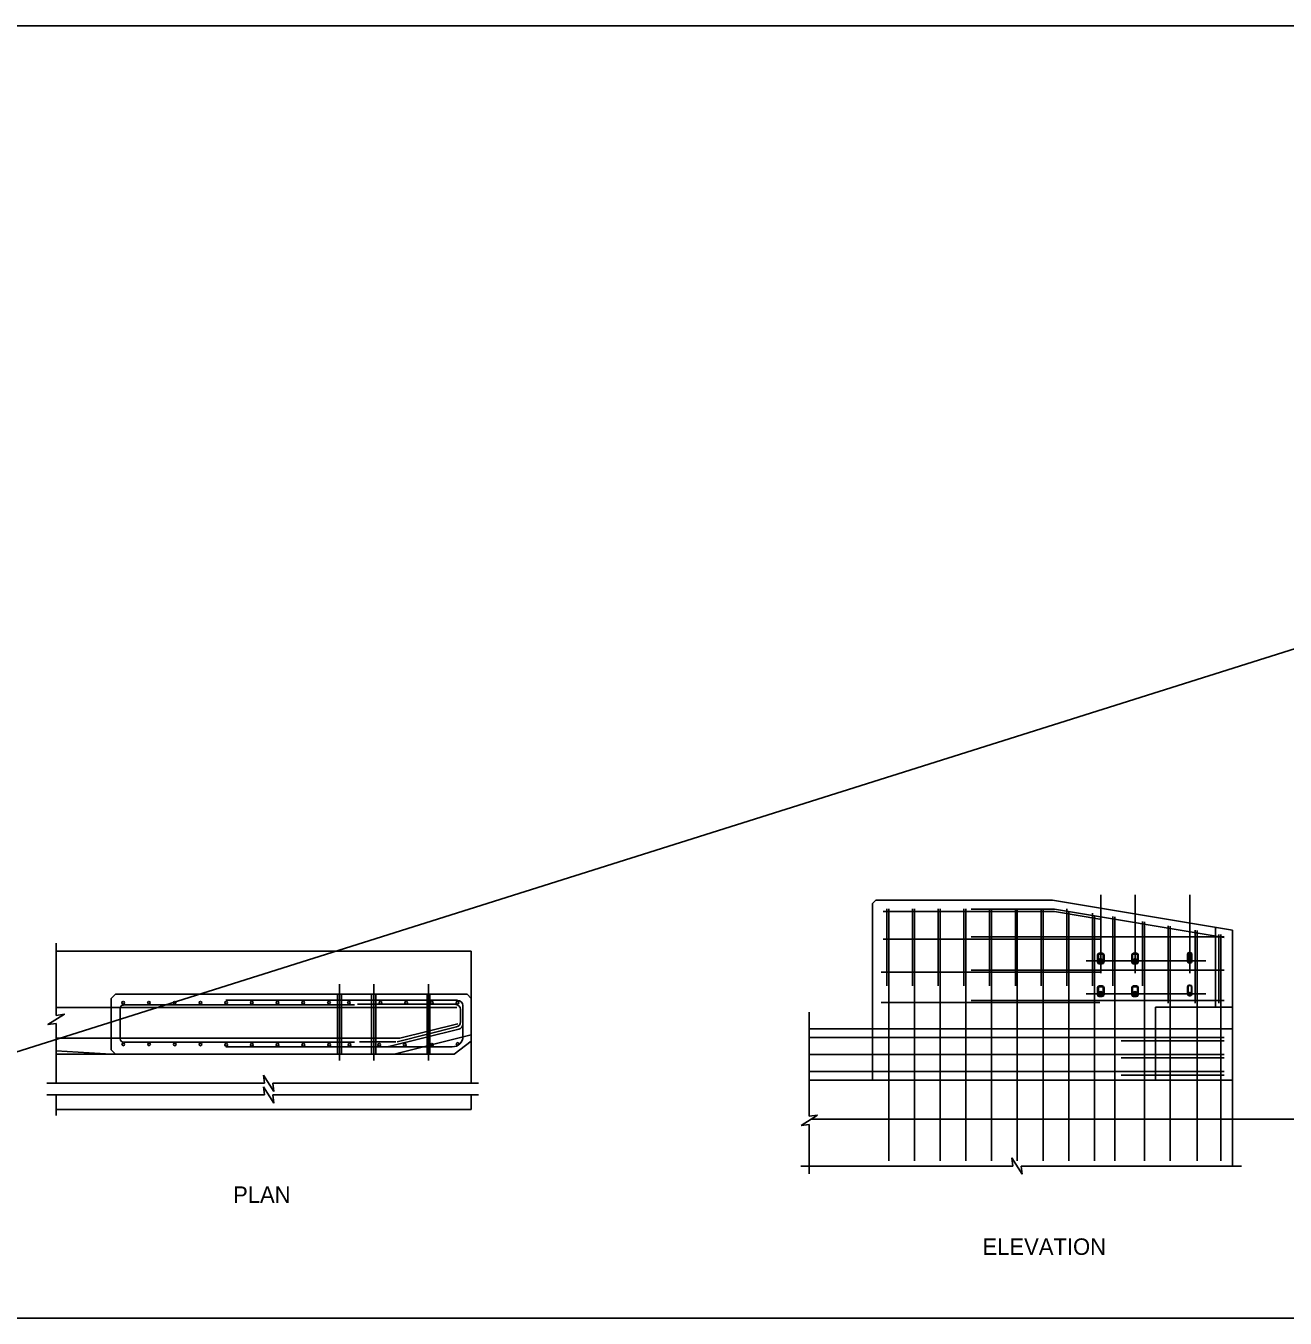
# Model space of a CAD drawing. Extents: x -815.1 to -729.9, y 412.9 to 478.6.
# Drawn here: x -792.95 to -768.47, y 453.45 to 478.57 of the extents above; entities that cross this region are included whole.
import ezdxf

# ---------------------------------------------------------------- set-up
doc = ezdxf.new("R2010")
doc.units = 0
for name, color, linetype in [('60 Nongeo Data', 7, 'Continuous'), ('str_Center-Line-A', 7, 'Continuous'), ('str_Concrete-A', 7, 'Continuous'), ('str_Concrete-B', 7, 'Continuous'), ('str_Existing-Steel-H', 7, 'Continuous'), ('str_Grades-A', 7, 'Continuous'), ('str_Prestressed-Components-A', 7, 'Continuous'), ('str_Reinforcement-B', 7, 'Continuous'), ('str_Reinforcement-C', 7, 'Continuous'), ('str_Reinforcement-F', 7, 'Continuous'), ('str_Structural-Steel-A', 7, 'Continuous'), ('str_Text-A', 7, 'Continuous')]:
    doc.layers.add(name, color=color, linetype=linetype)

msp = doc.modelspace()

# ---------------------------------------------------------------- linework, layer by layer
at = {"layer": '60 Nongeo Data'}
msp.add_line((-809.536, 453.445), (-729.905, 478.567), dxfattribs=at)
msp.add_lwpolyline([(-809.536, 478.567), (-729.905, 478.567), (-729.905, 453.445), (-809.536, 453.445)], close=True, dxfattribs=at)
at = {"layer": 'str_Center-Line-A'}
for p, q in [((-772.05, 460.153), (-772.05, 461.673)), ((-771.383, 460.153), (-771.383, 461.673)), ((-770.321, 460.153), (-770.321, 461.673)), ((-770.006, 460.389), (-772.331, 460.389)), ((-786.85, 458.457), (-786.85, 459.937)), ((-786.183, 458.457), (-786.183, 459.937)), ((-785.121, 458.457), (-785.121, 459.937)), ((-770.009, 459.753), (-772.331, 459.753))]:
    msp.add_line(p, q, dxfattribs=at)
at = {"layer": 'str_Concrete-A'}
for p, q in [((-776.487, 461.509), (-776.425, 461.571)), ((-776.487, 458.071), (-776.487, 461.509)), ((-772.989, 461.571), (-776.425, 461.571)), ((-769.487, 460.988), (-772.989, 461.571)), ((-769.821, 459.488), (-769.821, 461.043)), ((-769.487, 456.402), (-769.487, 460.988)), ((-792.357, 459.332), (-792.357, 460.735)), ((-792.357, 460.577), (-784.287, 460.577)), ((-784.287, 458.012), (-784.287, 460.577)), ((-791.287, 459.66), (-791.204, 459.743)), ((-791.204, 459.743), (-784.371, 459.743)), ((-784.371, 459.743), (-784.287, 459.66)), ((-791.287, 458.66), (-791.287, 459.66)), ((-770.987, 458.071), (-770.987, 459.488)), ((-769.487, 459.488), (-770.987, 459.488)), ((-777.717, 459.392), (-777.717, 457.372)), ((-792.357, 458.012), (-792.357, 459.172)), ((-776.487, 459.071), (-777.717, 459.071)), ((-769.487, 459.071), (-776.487, 459.071)), ((-785.787, 458.577), (-784.287, 458.952)), ((-784.62, 458.577), (-784.287, 458.827)), ((-792.357, 458.644), (-791.287, 458.577)), ((-792.357, 458.577), (-784.62, 458.577)), ((-791.287, 458.66), (-791.204, 458.577)), ((-792.537, 458.012), (-788.306, 458.012)), ((-788.326, 458.172), (-788.126, 457.852)), ((-788.306, 458.012), (-788.326, 458.172)), ((-788.146, 458.012), (-784.149, 458.012)), ((-788.126, 457.852), (-788.146, 458.012)), ((-769.487, 458.071), (-777.717, 458.071)), ((-792.537, 457.785), (-788.306, 457.785)), ((-792.357, 457.385), (-792.357, 457.785)), ((-788.326, 457.945), (-788.126, 457.625)), ((-788.306, 457.785), (-788.326, 457.945)), ((-788.146, 457.785), (-784.149, 457.785)), ((-788.126, 457.625), (-788.146, 457.785)), ((-784.287, 457.502), (-784.287, 457.785)), ((-792.357, 457.502), (-784.287, 457.502)), ((-777.877, 457.192), (-777.557, 457.392)), ((-777.557, 457.392), (-777.717, 457.372)), ((-777.717, 457.212), (-777.877, 457.192)), ((-777.717, 457.212), (-777.717, 456.253)), ((-773.778, 456.562), (-773.578, 456.242)), ((-773.758, 456.402), (-773.778, 456.562)), ((-773.758, 456.402), (-777.88, 456.402)), ((-769.317, 456.402), (-773.598, 456.402)), ((-773.578, 456.242), (-773.598, 456.402))]:
    msp.add_line(p, q, dxfattribs=at)
msp.add_lwpolyline([(-792.357, 459.332), (-792.197, 459.352), (-792.517, 459.152), (-792.357, 459.172)], dxfattribs=at)
at = {"layer": 'str_Concrete-B'}
msp.add_line((-769.487, 457.312), (-777.685, 457.312), dxfattribs=at)
at = {"layer": 'str_Existing-Steel-H'}
for p, q in [((-772.112, 460.364), (-772.112, 460.508)), ((-772.097, 460.364), (-772.097, 460.508)), ((-772.08, 460.54), (-772.02, 460.54)), ((-772.08, 460.524), (-772.02, 460.524)), ((-772.003, 460.508), (-772.003, 460.364)), ((-771.987, 460.508), (-771.987, 460.364)), ((-771.446, 460.364), (-771.446, 460.508)), ((-771.43, 460.364), (-771.43, 460.508)), ((-771.413, 460.54), (-771.353, 460.54)), ((-771.413, 460.524), (-771.353, 460.524)), ((-771.336, 460.508), (-771.336, 460.364)), ((-771.321, 460.508), (-771.321, 460.364)), ((-770.362, 460.379), (-770.362, 460.523)), ((-770.352, 460.379), (-770.352, 460.523)), ((-770.33, 460.555), (-770.311, 460.555)), ((-770.33, 460.545), (-770.311, 460.545)), ((-770.289, 460.523), (-770.289, 460.379)), ((-770.279, 460.523), (-770.279, 460.379)), ((-772.02, 460.347), (-772.08, 460.347)), ((-772.02, 460.332), (-772.08, 460.332)), ((-771.353, 460.347), (-771.413, 460.347)), ((-771.353, 460.332), (-771.413, 460.332)), ((-770.311, 460.358), (-770.33, 460.358)), ((-770.311, 460.347), (-770.33, 460.347)), ((-772.112, 459.728), (-772.112, 459.872)), ((-772.097, 459.728), (-772.097, 459.872)), ((-772.08, 459.904), (-772.02, 459.904)), ((-772.08, 459.889), (-772.02, 459.889)), ((-772.003, 459.872), (-772.003, 459.728)), ((-771.987, 459.872), (-771.987, 459.728)), ((-771.446, 459.728), (-771.446, 459.872)), ((-771.43, 459.728), (-771.43, 459.872)), ((-771.413, 459.904), (-771.353, 459.904)), ((-771.413, 459.889), (-771.353, 459.889)), ((-771.336, 459.872), (-771.336, 459.728)), ((-771.321, 459.872), (-771.321, 459.728)), ((-770.362, 459.744), (-770.362, 459.888)), ((-770.352, 459.744), (-770.352, 459.888)), ((-770.33, 459.92), (-770.311, 459.92)), ((-770.33, 459.91), (-770.311, 459.91)), ((-770.289, 459.888), (-770.289, 459.744)), ((-770.279, 459.888), (-770.279, 459.744)), ((-772.02, 459.712), (-772.08, 459.712)), ((-772.02, 459.696), (-772.08, 459.696)), ((-771.353, 459.712), (-771.413, 459.712)), ((-771.353, 459.696), (-771.413, 459.696)), ((-770.311, 459.722), (-770.33, 459.722)), ((-770.311, 459.712), (-770.33, 459.712))]:
    msp.add_line(p, q, dxfattribs=at)
for centre, radius, start, end in [((-772.08, 460.508), 0.0322, 90, 180), ((-772.08, 460.508), 0.0166, 90, 180), ((-772.02, 460.508), 0.0322, 0, 90), ((-772.02, 460.508), 0.0166, 360, 90), ((-771.413, 460.508), 0.0322, 90, 180), ((-771.413, 460.508), 0.0166, 90, 180), ((-771.353, 460.508), 0.0322, 0, 90), ((-771.353, 460.508), 0.0166, 360, 90), ((-770.33, 460.523), 0.0322, 90, 180), ((-770.33, 460.523), 0.0218, 90, 180), ((-770.311, 460.523), 0.0322, 0, 90), ((-770.311, 460.523), 0.0218, 360, 90), ((-772.08, 460.364), 0.0322, 180, 270), ((-772.08, 460.364), 0.0166, 180, 270), ((-772.02, 460.364), 0.0166, 270, 0), ((-772.02, 460.364), 0.0322, 270, 360), ((-771.413, 460.364), 0.0322, 180, 270), ((-771.413, 460.364), 0.0166, 180, 270), ((-771.353, 460.364), 0.0166, 270, 0), ((-771.353, 460.364), 0.0322, 270, 360), ((-770.33, 460.379), 0.0322, 180, 270), ((-770.33, 460.379), 0.0218, 180, 270), ((-770.311, 460.379), 0.0218, 270, 0), ((-770.311, 460.379), 0.0322, 270, 360), ((-772.08, 459.872), 0.0322, 90, 180), ((-772.08, 459.728), 0.0322, 180, 270), ((-772.08, 459.872), 0.0166, 90, 180), ((-772.08, 459.728), 0.0166, 180, 270), ((-772.02, 459.872), 0.0322, 0, 90), ((-772.02, 459.872), 0.0166, 360, 90), ((-772.02, 459.728), 0.0166, 270, 0), ((-772.02, 459.728), 0.0322, 270, 360), ((-771.413, 459.872), 0.0322, 90, 180), ((-771.413, 459.728), 0.0322, 180, 270), ((-771.413, 459.872), 0.0166, 90, 180), ((-771.413, 459.728), 0.0166, 180, 270), ((-771.353, 459.872), 0.0322, 0, 90), ((-771.353, 459.872), 0.0166, 360, 90), ((-771.353, 459.728), 0.0166, 270, 0), ((-771.353, 459.728), 0.0322, 270, 360), ((-770.33, 459.888), 0.0322, 90, 180), ((-770.33, 459.744), 0.0322, 180, 270), ((-770.33, 459.888), 0.0218, 90, 180), ((-770.33, 459.744), 0.0218, 180, 270), ((-770.311, 459.888), 0.0322, 0, 90), ((-770.311, 459.888), 0.0218, 360, 90), ((-770.311, 459.744), 0.0218, 270, 0), ((-770.311, 459.744), 0.0322, 270, 360)]:
    msp.add_arc(centre, radius, start, end, dxfattribs=at)
at = {"layer": 'str_Grades-A'}
msp.add_line((-769.487, 457.312), (-767.038, 457.312), dxfattribs=at)
at = {"layer": 'str_Prestressed-Components-A'}
for p, q in [((-772.947, 461.395), (-774.571, 461.395)), ((-769.654, 460.847), (-772.947, 461.395)), ((-769.654, 460.855), (-774.571, 460.855)), ((-769.654, 460.213), (-774.571, 460.213)), ((-769.654, 459.623), (-774.571, 459.623))]:
    msp.add_line(p, q, dxfattribs=at)
at = {"layer": 'str_Reinforcement-B'}
for p, q in [((-772.95, 461.35), (-776.282, 461.35)), ((-772.07, 461.203), (-772.95, 461.35)), ((-772.07, 460.81), (-776.282, 460.81)), ((-772.07, 460.171), (-776.321, 460.171)), ((-772.07, 459.58), (-776.321, 459.58)), ((-769.654, 458.838), (-771.654, 458.838)), ((-769.654, 458.505), (-771.654, 458.505)), ((-769.654, 458.171), (-771.654, 458.171))]:
    msp.add_line(p, q, dxfattribs=at)
at = {"layer": 'str_Reinforcement-C'}
for p, q in [((-776.21, 461.404), (-776.21, 459.904)), ((-775.71, 461.404), (-775.71, 459.904)), ((-775.21, 461.404), (-775.21, 459.904)), ((-774.71, 461.404), (-774.71, 459.904)), ((-774.21, 461.404), (-774.21, 459.904)), ((-773.71, 461.404), (-773.71, 459.904)), ((-773.21, 461.404), (-773.21, 459.904)), ((-772.71, 461.404), (-772.71, 459.904)), ((-772.21, 461.319), (-772.21, 459.904)), ((-771.814, 461.253), (-771.814, 459.904)), ((-771.237, 461.156), (-771.237, 459.904)), ((-770.738, 461.073), (-770.738, 459.571)), ((-770.212, 460.986), (-770.212, 459.571)), ((-769.752, 460.904), (-769.752, 459.57))]:
    msp.add_line(p, q, dxfattribs=at)
at = {"layer": 'str_Reinforcement-F'}
for p, q in [((-792.357, 459.486), (-784.571, 459.486)), ((-784.547, 459.168), (-785.679, 458.885)), ((-785.679, 458.885), (-792.357, 458.885))]:
    msp.add_line(p, q, dxfattribs=at)
at = {"layer": 'str_Structural-Steel-A'}
for p, q in [((-786.892, 458.577), (-786.892, 459.743)), ((-786.808, 458.577), (-786.808, 459.743)), ((-786.225, 458.577), (-786.225, 459.743)), ((-786.141, 458.577), (-786.141, 459.743)), ((-785.147, 458.577), (-785.147, 459.743)), ((-785.095, 458.577), (-785.095, 459.743))]:
    msp.add_line(p, q, dxfattribs=at)
for centre, radius in [((-772.05, 460.389), 0.0417), ((-771.383, 460.389), 0.0417), ((-770.321, 460.389), 0.026), ((-772.05, 459.753), 0.0417), ((-771.383, 459.753), 0.0417), ((-770.321, 459.753), 0.026)]:
    msp.add_circle(centre, radius, dxfattribs=at)
at = {"layer": 'str_Text-A'}
for p, q in [((-776.173, 461.404), (-776.173, 456.506)), ((-775.673, 461.404), (-775.673, 456.506)), ((-775.173, 461.404), (-775.173, 456.506)), ((-774.673, 461.404), (-774.673, 456.506)), ((-774.173, 461.404), (-774.173, 456.506)), ((-773.673, 461.404), (-773.673, 456.506)), ((-773.173, 461.404), (-773.173, 456.506)), ((-772.673, 461.35), (-772.673, 456.506)), ((-772.173, 461.266), (-772.173, 456.506)), ((-771.777, 461.247), (-771.777, 456.506)), ((-771.199, 461.15), (-771.199, 456.506)), ((-770.701, 461.067), (-770.701, 456.506)), ((-770.175, 460.98), (-770.175, 456.506)), ((-769.715, 460.903), (-769.715, 456.506)), ((-786.56, 459.533), (-791.05, 459.533)), ((-784.555, 459.624), (-789.06, 459.624)), ((-786.499, 459.548), (-784.602, 459.548)), ((-784.452, 458.926), (-784.452, 459.52)), ((-791.116, 459.467), (-791.116, 458.878)), ((-784.497, 459.443), (-784.497, 459.207)), ((-785.89, 458.723), (-784.53, 459.063)), ((-784.576, 459.106), (-785.728, 458.818)), ((-791.05, 458.813), (-786.56, 458.813)), ((-785.753, 458.815), (-786.461, 458.815)), ((-769.654, 458.904), (-777.717, 458.904)), ((-789.06, 458.72), (-784.658, 458.72)), ((-769.654, 458.571), (-777.717, 458.571)), ((-769.654, 458.238), (-777.717, 458.238))]:
    msp.add_line(p, q, dxfattribs=at)
for centre, radius in [((-772.05, 460.389), 0.0334), ((-772.05, 460.389), 0.025), ((-772.05, 460.389), 0.0167), ((-772.05, 460.389), 0.00837), ((-772.05, 460.389), 0.0000333), ((-771.383, 460.389), 0.0334), ((-771.383, 460.389), 0.025), ((-771.383, 460.389), 0.0167), ((-771.383, 460.389), 0.00837), ((-771.383, 460.389), 0.0000333), ((-770.321, 460.389), 0.0177), ((-770.321, 460.389), 0.00937), ((-770.321, 460.389), 0.00104), ((-772.05, 459.753), 0.0334), ((-772.05, 459.753), 0.025), ((-772.05, 459.753), 0.0167), ((-772.05, 459.753), 0.00837), ((-772.05, 459.753), 0.0000333), ((-771.383, 459.753), 0.0417), ((-771.383, 459.753), 0.0334), ((-771.383, 459.753), 0.025), ((-771.383, 459.753), 0.0167), ((-771.383, 459.753), 0.00837), ((-771.383, 459.753), 0.0000333), ((-770.321, 459.753), 0.0177), ((-770.321, 459.753), 0.00937), ((-770.321, 459.753), 0.00104), ((-791.054, 459.578), 0.0261), ((-790.554, 459.578), 0.0261), ((-790.054, 459.578), 0.0261), ((-789.554, 459.578), 0.0261), ((-789.054, 459.578), 0.0261), ((-788.554, 459.578), 0.0261), ((-788.054, 459.578), 0.0261), ((-787.554, 459.578), 0.0261), ((-787.054, 459.578), 0.0261), ((-786.666, 459.578), 0.0261), ((-786.054, 459.578), 0.0261), ((-785.554, 459.578), 0.0261), ((-785.054, 459.578), 0.0261), ((-784.554, 459.578), 0.0261), ((-791.053, 458.768), 0.0261), ((-790.553, 458.768), 0.0261), ((-790.053, 458.768), 0.0261), ((-789.553, 458.768), 0.0261), ((-789.053, 458.759), 0.0261), ((-788.553, 458.759), 0.0261), ((-788.053, 458.759), 0.0261), ((-787.553, 458.759), 0.0261), ((-787.053, 458.759), 0.0261), ((-786.656, 458.759), 0.0261), ((-786.079, 458.759), 0.0261), ((-785.58, 458.759), 0.0261), ((-785.054, 458.759), 0.0261), ((-784.553, 458.775), 0.0261)]:
    msp.add_circle(centre, radius, dxfattribs=at)
for centre, radius, start, end in [((-791.05, 459.467), 0.0658, 90, 180), ((-784.602, 459.443), 0.104, 0, 90), ((-784.555, 459.52), 0.103, 0, 90), ((-784.602, 459.207), 0.104, 284.0362, 0), ((-784.555, 459.163), 0.103, 284.0362, 360), ((-791.05, 458.878), 0.0658, 180, 270), ((-785.915, 458.823), 0.103, 270, 284.0362), ((-784.658, 458.926), 0.207, 270, 0)]:
    msp.add_arc(centre, radius, start, end, dxfattribs=at)

# ---------------------------------------------------------------- texts
for s, p in [('PLAN', (-788.919, 455.686)), (' ELEVATION ', (-774.468, 454.676))]:
    msp.add_text(s, height=0.32, dxfattribs=at).set_placement(p)

doc.saveas('drawing.dxf')
